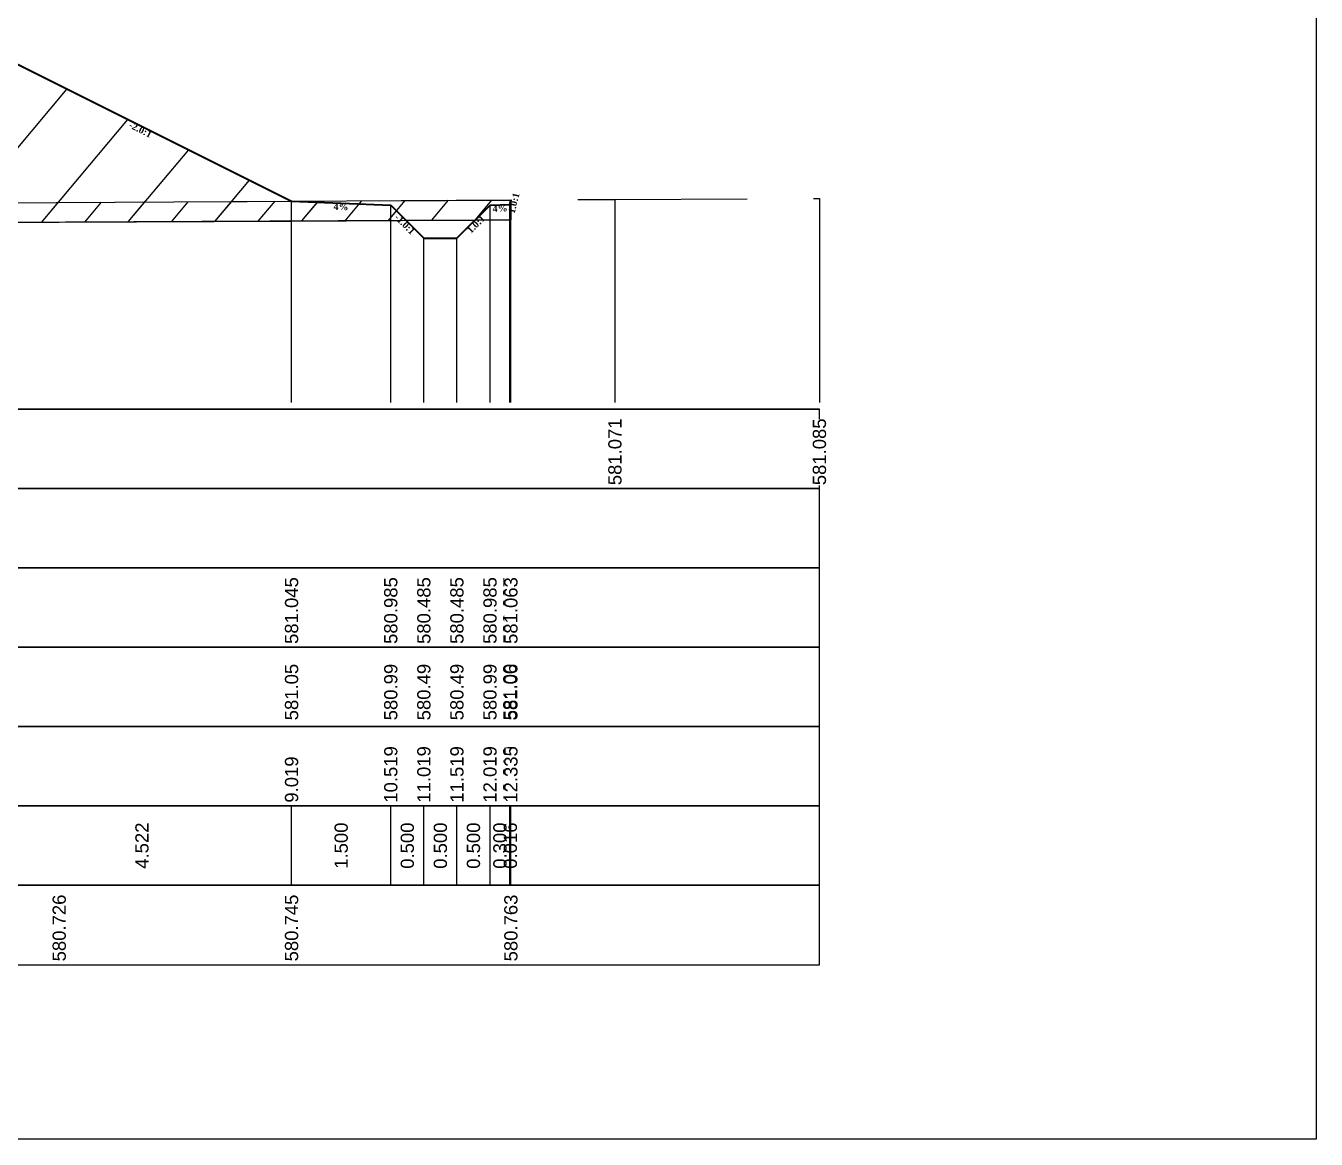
# Model space of a CAD drawing. Header units: millimetres. Extents: x 2762 to 3076, y 916 to 3305.
# Drawn here: x 3056.03 to 3075.54, y 2289.65 to 2306.48 of the extents above; entities that cross this region are included whole.
import ezdxf

# ---------------------------------------------------------------- set-up
doc = ezdxf.new("R2010")
doc.units = ezdxf.units.MM
doc.header["$LTSCALE"] = 2
doc.linetypes.add('CACHE', pattern=[9.525, 6.35, -3.175])
doc.linetypes.add('DASHED', pattern=[0.75, 0.5, -0.25])
doc.layers.add('C-ROAD-CORR', color=5, linetype='Continuous')
doc.layers.add('C-ROAD-SCTN', color=7, linetype='Continuous')
doc.styles.add('C3D_Etiquette', font='romans.shx')
doc.styles.add('C3D_Profil_Travers', font='romans.shx')

msp = doc.modelspace()

# ---------------------------------------------------------------- hatches: boundary and pattern name
at = {"linetype": 'Continuous', "lineweight": -3}
h = msp.add_hatch(dxfattribs=at)
h.set_pattern_fill('_U', color=3, angle=50, style=0, pattern_type=0)
h.set_pattern_definition([(50, (3062.8235, 2303.5439), (-0.766044, 0.642788), [])])
h.paths.add_polyline_path([(3062.824, 2303.544), (3063.049, 2303.769), (3063.349, 2303.781), (3063.365, 2303.847), (3063.365, 2303.547)])
h.paths.add_polyline_path([(3039.342, 2303.544), (3039.575, 2303.777), (3041.075, 2303.837), (3045.133, 2305.866), (3053.13, 2306.186), (3055.526, 2306.09), (3060.049, 2303.829), (3061.549, 2303.769), (3061.779, 2303.538), (3052.377, 2303.487)])
h.paths.add_polyline_path([(3037.759, 2303.551), (3037.759, 2303.851), (3037.775, 2303.789), (3038.075, 2303.777), (3038.302, 2303.549)])
h = msp.add_hatch(dxfattribs=at)
h.set_pattern_fill('_U', color=150, scale=0.5, angle=50, style=0, pattern_type=0)
h.set_pattern_definition([(50, (3062.82353, 2303.5439), (-0.383022, 0.321394), [])])
h.paths.add_polyline_path([(3062.824, 2303.544), (3063.049, 2303.769), (3063.349, 2303.781), (3063.365, 2303.847), (3063.365, 2303.547)])
h.paths.add_polyline_path([(3060.049, 2303.829), (3063.365, 2303.847), (3063.349, 2303.781), (3063.049, 2303.769), (3062.824, 2303.544), (3061.779, 2303.538), (3061.549, 2303.769)])
h.paths.add_polyline_path([(3039.342, 2303.544), (3039.575, 2303.777), (3041.075, 2303.837), (3052.377, 2303.787), (3060.049, 2303.829), (3061.549, 2303.769), (3061.779, 2303.538), (3052.377, 2303.487)])
h.paths.add_polyline_path([(3037.759, 2303.851), (3041.075, 2303.837), (3039.575, 2303.777), (3039.342, 2303.544), (3038.302, 2303.549), (3038.075, 2303.777), (3037.775, 2303.789)])
h.paths.add_polyline_path([(3037.759, 2303.551), (3037.759, 2303.851), (3037.775, 2303.789), (3038.075, 2303.777), (3038.302, 2303.549)])

# ---------------------------------------------------------------- linework, layer by layer
at = {"color": 253, "linetype": 'Continuous', "lineweight": -3}
for p, q in [((3055.526, 2306.09), (3060.049, 2303.829)), ((3052.377, 2303.787), (3060.049, 2303.829)), ((3060.049, 2303.829), (3063.365, 2303.847)), ((3061.549, 2303.769), (3060.049, 2303.829)), ((3060.049, 2303.829), (3061.549, 2303.769)), ((3060.049, 2303.829), (3061.549, 2303.769)), ((3063.049, 2303.769), (3063.349, 2303.781)), ((3063.349, 2303.781), (3063.049, 2303.769)), ((3063.049, 2303.769), (3063.349, 2303.781)), ((3063.349, 2303.781), (3063.365, 2303.847)), ((3063.365, 2303.847), (3063.349, 2303.781)), ((3063.349, 2303.781), (3063.365, 2303.847)), ((3063.365, 2303.847), (3063.365, 2303.547)), ((3063.365, 2303.847), (3063.365, 2303.547)), ((3061.779, 2303.538), (3061.549, 2303.769)), ((3061.549, 2303.769), (3061.779, 2303.538)), ((3061.549, 2303.769), (3061.779, 2303.538)), ((3062.824, 2303.544), (3063.049, 2303.769)), ((3063.049, 2303.769), (3062.824, 2303.544)), ((3062.824, 2303.544), (3063.049, 2303.769)), ((3061.779, 2303.538), (3052.377, 2303.487)), ((3061.779, 2303.538), (3052.377, 2303.487)), ((3062.824, 2303.544), (3061.779, 2303.538)), ((3061.779, 2303.538), (3062.824, 2303.544)), ((3062.049, 2303.269), (3061.779, 2303.538)), ((3062.824, 2303.544), (3062.549, 2303.269)), ((3063.365, 2303.547), (3062.824, 2303.544)), ((3063.365, 2303.547), (3062.824, 2303.544)), ((3062.549, 2303.269), (3062.049, 2303.269))]:
    msp.add_line(p, q, dxfattribs=at)
at = {"color": 105, "linetype": 'DASHED', "lineweight": -3, "ltscale": 2}
for p, q in [((3052.377, 2303.787), (3064.938, 2303.855)), ((3064.938, 2303.855), (3068.03, 2303.868))]:
    msp.add_line(p, q, dxfattribs=at)
at = {"color": 8, "linetype": 'CACHE', "lineweight": -3}
for p, q in [((3060.049, 2300.784), (3060.049, 2303.829)), ((3063.349, 2300.784), (3063.349, 2303.781)), ((3063.365, 2300.784), (3063.365, 2303.847)), ((3061.549, 2300.784), (3061.549, 2303.769)), ((3063.049, 2300.784), (3063.049, 2303.769)), ((3062.049, 2300.784), (3062.049, 2303.269)), ((3062.549, 2300.784), (3062.549, 2303.269))]:
    msp.add_line(p, q, dxfattribs=at)
at = {"color": 98, "linetype": 'CACHE', "lineweight": -3}
for p, q in [((3064.938, 2303.855), (3064.938, 2300.784)), ((3068.03, 2303.868), (3068.03, 2300.784))]:
    msp.add_line(p, q, dxfattribs=at)
at = {"color": 6, "linetype": 'Continuous', "lineweight": -3}
for p, q in [((3052.377, 2303.487), (3056.536, 2303.51)), ((3056.536, 2303.51), (3060.049, 2303.529)), ((3060.049, 2303.529), (3063.365, 2303.547))]:
    msp.add_line(p, q, dxfattribs=at)
at = {"color": 7, "linetype": 'Continuous', "lineweight": -3}
for p, q in [((3034.029, 2300.684), (3068.031, 2300.684)), ((3060.049, 2293.484), (3060.049, 2294.684)), ((3060.049, 2293.484), (3060.049, 2294.684)), ((3061.549, 2293.484), (3061.549, 2294.684)), ((3061.549, 2293.484), (3061.549, 2294.684)), ((3062.049, 2293.484), (3062.049, 2294.684)), ((3062.049, 2293.484), (3062.049, 2294.684)), ((3062.549, 2293.484), (3062.549, 2294.684)), ((3062.549, 2293.484), (3062.549, 2294.684)), ((3063.049, 2293.484), (3063.049, 2294.684)), ((3063.049, 2293.484), (3063.049, 2294.684)), ((3063.349, 2293.484), (3063.349, 2294.684)), ((3063.349, 2293.484), (3063.349, 2294.684)), ((3063.365, 2293.484), (3063.365, 2294.684))]:
    msp.add_line(p, q, dxfattribs=at)
for points in [[(3034.029, 2299.484), (3068.031, 2299.484), (3068.031, 2300.684), (3034.029, 2300.684)], [(3034.029, 2298.284), (3068.031, 2298.284), (3068.031, 2299.484), (3034.029, 2299.484)], [(3034.029, 2297.084), (3068.031, 2297.084), (3068.031, 2298.284), (3034.029, 2298.284)], [(3034.029, 2295.884), (3068.031, 2295.884), (3068.031, 2297.084), (3034.029, 2297.084)], [(3034.029, 2294.684), (3068.031, 2294.684), (3068.031, 2295.884), (3034.029, 2295.884)], [(3034.029, 2293.484), (3068.031, 2293.484), (3068.031, 2294.684), (3034.029, 2294.684)], [(3034.029, 2292.284), (3068.031, 2292.284), (3068.031, 2293.484), (3034.029, 2293.484)]]:
    msp.add_3dface(points, dxfattribs=at)
at = {"layer": 'C-ROAD-CORR', "color": 1, "linetype": 'Continuous', "lineweight": 40}
for p, q in [((3055.526, 2306.09), (3060.049, 2303.829)), ((3060.049, 2303.829), (3061.549, 2303.769)), ((3063.049, 2303.769), (3063.349, 2303.781)), ((3063.349, 2303.781), (3063.365, 2303.847)), ((3061.549, 2303.769), (3062.049, 2303.269)), ((3062.549, 2303.269), (3063.049, 2303.769)), ((3062.049, 2303.269), (3062.549, 2303.269))]:
    msp.add_line(p, q, dxfattribs=at)
at = {"layer": 'C-ROAD-CORR', "color": 1, "linetype": 'Continuous', "lineweight": -3}
for p, q in [((3061.549, 2303.769), (3062.049, 2303.269)), ((3062.549, 2303.269), (3063.049, 2303.769))]:
    msp.add_line(p, q, dxfattribs=at)
at = {"layer": 'C-ROAD-SCTN', "color": 154, "linetype": 'Continuous', "lineweight": -3}
for p, q in [((3055.526, 2306.09), (3060.049, 2303.829)), ((3060.049, 2303.829), (3061.549, 2303.769)), ((3063.049, 2303.769), (3063.349, 2303.781)), ((3063.349, 2303.781), (3063.365, 2303.847)), ((3061.549, 2303.769), (3062.049, 2303.269)), ((3062.549, 2303.269), (3063.049, 2303.769)), ((3062.049, 2303.269), (3062.549, 2303.269))]:
    msp.add_line(p, q, dxfattribs=at)
at = {"layer": 'C-ROAD-SCTN', "color": 1, "linetype": 'Continuous', "lineweight": -3}
for p, q in [((3055.526, 2306.09), (3060.049, 2303.829)), ((3060.049, 2303.829), (3061.549, 2303.769)), ((3063.049, 2303.769), (3063.349, 2303.781)), ((3063.349, 2303.781), (3063.365, 2303.847)), ((3061.549, 2303.769), (3062.049, 2303.269)), ((3062.549, 2303.269), (3063.049, 2303.769)), ((3062.049, 2303.269), (3062.549, 2303.269))]:
    msp.add_line(p, q, dxfattribs=at)

# ---------------------------------------------------------------- texts
at = {"color": 7, "linetype": 'Continuous', "lineweight": -3, "char_height": 0.1, "attachment_point": 2, "style": 'C3D_Etiquette'}
for s, insert, width, rotation in [('{\\fTimes New Roman|b1|i0|c0|p18;-2.0:1}', (3057.786, 2304.956), 0.34598, 333.4349), ('{\\fTimes New Roman|b1|i0|c0|p18;4%}', (3060.798, 2303.795), 0.42071, 357.7094), ('{\\fTimes New Roman|b1|i0|c0|p18;1.0:1}', (3063.361, 2303.813), 0.29446, 75.9638), ('{\\fTimes New Roman|b1|i0|c0|p18;-1.0:1}', (3061.796, 2303.516), 0.34598, 315), ('{\\fTimes New Roman|b1|i0|c0|p18;1.0:1}', (3062.801, 2303.516), 0.29001, 45), ('{\\fTimes New Roman|b1|i0|c0|p18;4%}', (3063.199, 2303.771), 0.37094, 2.2906)]:
    msp.add_mtext(s, dxfattribs=dict(at, insert=insert, width=width, rotation=rotation))
at = {"color": 7, "linetype": 'Continuous', "lineweight": -3, "char_height": 0.2, "rotation": 90, "style": 'C3D_Profil_Travers'}
for s, insert, attachment_point in [('{\\fArial|b0|i0|c0|p34;581.05}', (3060.049, 2295.979), 4), ('{\\fArial|b0|i0|c0|p34;580.99}', (3061.549, 2295.979), 4), ('{\\fArial|b0|i0|c0|p34;580.49}', (3062.049, 2295.979), 4), ('{\\fArial|b0|i0|c0|p34;580.49}', (3062.549, 2295.979), 4), ('{\\fArial|b0|i0|c0|p34;580.99}', (3063.049, 2295.979), 4), ('{\\fArial|b0|i0|c0|p34;581.00}', (3063.349, 2295.979), 4), ('{\\fArial|b0|i0|c0|p34;581.06}', (3063.365, 2295.979), 4), ('{\\fArial|b0|i0|c0|p34;4.522}', (3057.787, 2294.084), 5), ('{\\fArial|b0|i0|c0|p34;1.500}', (3060.799, 2294.084), 5), ('{\\fArial|b0|i0|c0|p34;0.500}', (3061.799, 2294.084), 5), ('{\\fArial|b0|i0|c0|p34;0.500}', (3062.299, 2294.084), 5), ('{\\fArial|b0|i0|c0|p34;0.500}', (3062.799, 2294.084), 5), ('{\\fArial|b0|i0|c0|p34;0.300}', (3063.199, 2294.084), 5), ('{\\fArial|b0|i0|c0|p34;0.016}', (3063.357, 2294.084), 5)]:
    msp.add_mtext(s, dxfattribs=dict(at, insert=insert, attachment_point=attachment_point))

# ---------------------------------------------------------------- next in the draw order: texts
at = {"color": 7, "linetype": 'Continuous', "lineweight": -3, "char_height": 0.2, "attachment_point": 4, "rotation": 90, "style": 'C3D_Profil_Travers', "bg_fill": 3, "box_fill_scale": 1.000375, "bg_fill_color": 256, "bg_fill_true_color": 13158600, "bg_fill_transparency": 0}
for s, insert, width in [('{\\fArial|b0|i0|c0|p34;581.071}', (3064.938, 2299.534), 0.95654), ('{\\fArial|b0|i0|c0|p34;581.085}', (3068.03, 2299.534), 0.99705), ('{\\fArial|b0|i0|c0|p34;581.045}', (3060.049, 2297.134), 0.99705), ('{\\fArial|b0|i0|c0|p34;580.985}', (3061.549, 2297.134), 0.99705), ('{\\fArial|b0|i0|c0|p34;580.485}', (3062.049, 2297.134), 0.99705), ('{\\fArial|b0|i0|c0|p34;580.485}', (3062.549, 2297.134), 0.99705), ('{\\fArial|b0|i0|c0|p34;580.985}', (3063.049, 2297.134), 0.99705), ('{\\fArial|b0|i0|c0|p34;\\C256;9.019}', (3060.049, 2294.734), 0.68206), ('{\\fArial|b0|i0|c0|p34;\\C256;10.519}', (3061.549, 2294.734), 0.81999), ('{\\fArial|b0|i0|c0|p34;\\C256;11.019}', (3062.049, 2294.734), 0.81999), ('{\\fArial|b0|i0|c0|p34;\\C256;11.519}', (3062.549, 2294.734), 0.81999), ('{\\fArial|b0|i0|c0|p34;\\C256;12.019}', (3063.049, 2294.734), 0.81999), ('{\\fArial|b0|i0|c0|p34;580.726}', (3056.536, 2292.334), 0.99539), ('{\\fArial|b0|i0|c0|p34;580.745}', (3060.049, 2292.334), 0.99705), ('{\\fArial|b0|i0|c0|p34;580.763}', (3063.365, 2292.334), 0.99553)]:
    msp.add_mtext(s, dxfattribs=dict(at, insert=insert, width=width))

# ---------------------------------------------------------------- next in the draw order: texts
for s, insert, width in [('{\\fArial|b0|i0|c0|p34;580.997}', (3063.349, 2297.134), 0.99553), ('{\\fArial|b0|i0|c0|p34;\\C256;12.319}', (3063.349, 2294.734), 0.81999)]:
    msp.add_mtext(s, dxfattribs=dict(at, insert=insert, width=width))

# ---------------------------------------------------------------- next in the draw order: texts
for s, insert, width in [('{\\fArial|b0|i0|c0|p34;581.063}', (3063.365, 2297.134), 0.99553), ('{\\fArial|b0|i0|c0|p34;\\C256;12.335}', (3063.365, 2294.734), 0.82109)]:
    msp.add_mtext(s, dxfattribs=dict(at, insert=insert, width=width))

# ---------------------------------------------------------------- next in the draw order: linework, layer by layer
msp.add_lwpolyline([(3026.54, 2319.145), (3075.54, 2319.145), (3075.54, 2289.645), (3026.54, 2289.645)], close=True)

doc.saveas('drawing.dxf')
